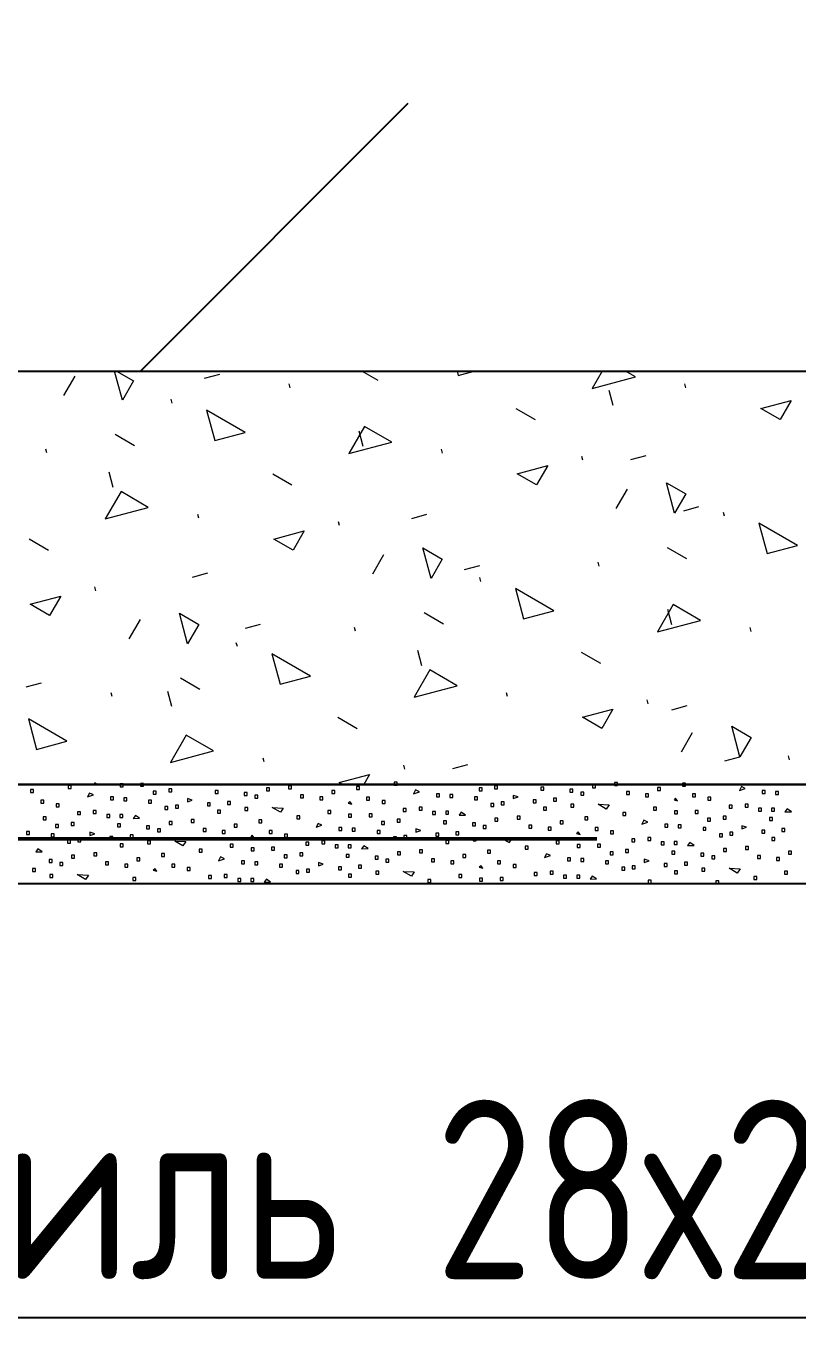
# Model space of a CAD drawing. Header units: millimetres. Extents: x 0 to 23.3, y 0 to 16.5.
# Drawn here: x 19.815 to 20.331, y 9.449 to 10.319 of the extents above; entities that cross this region are included whole.
import ezdxf

# ---------------------------------------------------------------- set-up
doc = ezdxf.new("R2010")
doc.units = ezdxf.units.MM
doc.layers.add('PDF _Геометрия', color=7, linetype='Continuous')
doc.layers.add('PDF _Текст', color=7, linetype='Continuous')
doc.styles.get("Standard").update_dxf_attribs({"font": 'ГОСТ тип А.ttf'})

msp = doc.modelspace()

# ---------------------------------------------------------------- linework, layer by layer
at = {"layer": 'PDF _Геометрия', "lineweight": 25}
for points in [[(21.6086, 13.40663), (19.41493, 13.40663), (19.41493, 10.08851), (21.6086, 10.08851)], [(20.07048, 10.2673), (19.8917, 10.08851)], [(21.6086, 9.81221), (18.43233, 9.81221), (18.43233, 10.22649), (19.41493, 10.22649)]]:
    msp.add_lwpolyline(points, dxfattribs=at)
msp.add_lwpolyline([(21.6086, 9.74585), (18.23988, 9.74585), (18.17352, 9.74585), (18.17352, 12.63819), (18.23988, 12.63819), (18.23988, 9.81221), (21.6086, 9.81221)], close=True, dxfattribs=at)
at = {"layer": 'PDF _Геометрия', "color": 3, "lineweight": 50}
msp.add_lwpolyline([(18.20587, 11.10304), (18.20587, 9.77579), (20.19674, 9.77579)], dxfattribs=at)
at = {"layer": 'PDF _Геометрия', "color": 1, "lineweight": 25}
msp.add_lwpolyline([(18.75053, 10.24497), (18.75987, 10.23513), (19.50001, 9.4558), (19.50544, 9.4558), (20.55531, 9.4558)], dxfattribs=at)
at = {"layer": 'PDF _Геометрия', "lineweight": 18}
for points in [[(19.8757, 10.08851), (19.88697, 10.08201), (19.87952, 10.0691), (19.87432, 10.08851)], [(20.05052, 10.0822), (20.03959, 10.08851)], [(20.10336, 10.08851), (20.10413, 10.08566), (20.11477, 10.08851)], [(20.20039, 10.08851), (20.19371, 10.07695), (20.2225, 10.08466), (20.21582, 10.08851)], [(19.8405, 10.07228), (19.84795, 10.08518)], [(19.93447, 10.08383), (19.94465, 10.08656)], [(19.99182, 10.07738), (19.99114, 10.07993)], [(20.25632, 10.07736), (20.25563, 10.0799)], [(20.20771, 10.06543), (20.20498, 10.0756)], [(19.91278, 10.06711), (19.9121, 10.06965)], [(20.15574, 10.05586), (20.14283, 10.06331)], [(20.32673, 10.06896), (20.31928, 10.05606), (20.30638, 10.06351), (20.32673, 10.06896)], [(19.8877, 10.03858), (19.8748, 10.04603)], [(20.04143, 10.05157), (20.0309, 10.03332), (20.05968, 10.04103), (20.04143, 10.05157)], [(20.04053, 10.03808), (20.0378, 10.04826)], [(19.82901, 10.03376), (19.82833, 10.0363)], [(20.0935, 10.03373), (20.09282, 10.03628)], [(20.1875, 10.02893), (20.18681, 10.03147)], [(20.21956, 10.02934), (20.22973, 10.03206)], [(19.87335, 10.01074), (19.87062, 10.02091)], [(19.99292, 10.01224), (19.98002, 10.01969)], [(20.20976, 9.99672), (20.21721, 10.00962)], [(19.93068, 9.99011), (19.93, 9.99265)], [(20.07302, 9.99007), (20.0832, 9.9928)], [(20.25489, 9.99518), (20.26506, 9.9979)], [(20.28204, 9.99155), (20.28135, 9.99409)], [(20.02468, 9.9853), (20.024, 9.98784)], [(19.8301, 9.96861), (19.8172, 9.97606)], [(20.04694, 9.95309), (20.05439, 9.96599)], [(20.25696, 9.96301), (20.24406, 9.97046)], [(20.10835, 9.95591), (20.11853, 9.95864)], [(20.19827, 9.95819), (20.19758, 9.96074)], [(19.92649, 9.95081), (19.93666, 9.95354)], [(20.11922, 9.94792), (20.11854, 9.95046)], [(19.86186, 9.94167), (19.86118, 9.94422)], [(20.23734, 9.91413), (20.26612, 9.92184), (20.24788, 9.93238), (20.23734, 9.91413)], [(19.88412, 9.90946), (19.89157, 9.92237)], [(20.09415, 9.91939), (20.08124, 9.92684)], [(20.24697, 9.91889), (20.24424, 9.92907)], [(19.96182, 9.91665), (19.97199, 9.91938)], [(20.03545, 9.91457), (20.03477, 9.91711)], [(20.29994, 9.91454), (20.29926, 9.91709)], [(19.9564, 9.90429), (19.95572, 9.90684)], [(20.07979, 9.89155), (20.07707, 9.90172)], [(20.19936, 9.89305), (20.18646, 9.9005)], [(19.81528, 9.87739), (19.82546, 9.88011)], [(19.93133, 9.87576), (19.91843, 9.88321)], [(19.87263, 9.87094), (19.87195, 9.87348)], [(19.91261, 9.8642), (19.90989, 9.87438)], [(20.13713, 9.87092), (20.13645, 9.87346)], [(20.23112, 9.86611), (20.23044, 9.86865)], [(20.2469, 9.86216), (20.25708, 9.86488)], [(20.03655, 9.84942), (20.02364, 9.85687)], [(20.25338, 9.8339), (20.26083, 9.8468)], [(19.97431, 9.82729), (19.97363, 9.82983)], [(20.28223, 9.828), (20.29241, 9.83072)], [(20.32566, 9.82873), (20.32498, 9.83127)], [(20.0265, 9.81221), (20.02438, 9.81344), (20.04473, 9.81889), (20.04087, 9.81221)], [(20.0683, 9.82248), (20.06762, 9.82503)], [(20.10037, 9.82289), (20.11055, 9.82562)], [(19.86261, 9.81221), (19.86083, 9.81324)], [(19.95208, 9.81221), (19.95189, 9.81195)], [(19.95189, 9.81195), (19.95624, 9.812)], [(19.95624, 9.812), (19.95593, 9.81221)], [(20.29601, 9.80946), (20.29339, 9.81075), (20.29211, 9.80812), (20.29602, 9.80946)], [(19.85758, 9.80645), (19.8563, 9.80382), (19.86021, 9.80517), (19.85758, 9.80645)], [(19.92299, 9.80273), (19.92302, 9.80056)], [(19.92302, 9.80055), (19.92627, 9.80168), (19.92299, 9.80273)], [(20.03154, 9.80075), (20.03046, 9.79965)], [(20.03287, 9.79902), (20.03154, 9.80075)], [(20.07548, 9.8086), (20.0742, 9.80597)], [(20.0742, 9.80597), (20.07811, 9.80731), (20.07548, 9.8086)], [(20.14092, 9.8027), (20.14418, 9.80383), (20.1409, 9.80488), (20.14092, 9.8027)], [(20.24836, 9.8018), (20.25077, 9.80117)], [(20.24945, 9.8029), (20.24837, 9.8018)], [(20.25077, 9.80117), (20.24945, 9.8029)], [(19.97971, 9.79676), (19.98713, 9.79639)], [(19.98519, 9.79354), (19.97971, 9.79676)], [(19.98713, 9.79639), (19.98519, 9.79354)], [(20.03046, 9.79965), (20.03287, 9.79902)], [(20.10463, 9.79167), (20.10899, 9.79171)], [(20.10899, 9.79171), (20.10614, 9.79364), (20.10464, 9.79167)], [(20.19762, 9.79891), (20.20503, 9.79854)], [(20.2031, 9.79569), (20.19762, 9.79891)], [(20.20503, 9.79854), (20.2031, 9.79569)], [(20.3269, 9.79386), (20.32405, 9.79579), (20.32254, 9.79382)], [(20.32254, 9.79381), (20.3269, 9.79386)], [(19.88824, 9.79149), (19.88673, 9.78952)], [(19.88673, 9.78952), (19.89109, 9.78956)], [(19.89109, 9.78956), (19.88824, 9.79149)], [(20.01033, 9.78616), (20.00905, 9.78353)], [(20.00905, 9.78353), (20.01296, 9.78488)], [(20.01295, 9.78488), (20.01033, 9.78616)], [(20.22823, 9.78831), (20.22695, 9.78568), (20.23086, 9.78703), (20.22823, 9.78831)], [(20.29365, 9.7846), (20.29367, 9.78242), (20.29692, 9.78354), (20.29365, 9.7846)], [(19.85784, 9.7803), (19.85786, 9.77812)], [(19.85786, 9.77812), (19.86112, 9.77924), (19.85784, 9.7803)], [(19.91456, 9.77432), (19.92197, 9.77396)], [(19.92004, 9.77111), (19.91456, 9.77432)], [(19.9653, 9.77722), (19.96771, 9.77659)], [(19.96638, 9.77832), (19.96531, 9.77722)], [(19.96771, 9.77659), (19.96638, 9.77832)], [(20.07574, 9.78245), (20.07576, 9.78027)], [(20.07576, 9.78027), (20.07902, 9.78139), (20.07574, 9.78245)], [(20.13246, 9.77647), (20.13987, 9.77611)], [(20.13794, 9.77326), (20.13246, 9.77647)], [(20.13987, 9.77611), (20.13794, 9.77325)], [(20.18429, 9.78047), (20.18321, 9.77937)], [(20.18321, 9.77937), (20.18561, 9.77874)], [(20.18561, 9.77874), (20.18429, 9.78047)], [(19.82308, 9.76906), (19.82157, 9.76708)], [(19.82157, 9.76708), (19.82593, 9.76712)], [(19.82593, 9.76713), (19.82308, 9.76906)], [(19.92197, 9.77396), (19.92004, 9.77111)], [(20.04384, 9.76928), (20.04098, 9.77121), (20.03948, 9.76923)], [(20.03948, 9.76923), (20.04384, 9.76927)], [(20.16308, 9.76588), (20.16179, 9.76325), (20.1657, 9.76459), (20.16307, 9.76588)], [(20.26174, 9.77142), (20.25889, 9.77336), (20.25738, 9.77138)], [(20.25738, 9.77138), (20.26174, 9.77142)], [(19.94517, 9.76373), (19.94389, 9.7611)], [(19.94389, 9.7611), (19.9478, 9.76244), (19.94517, 9.76373)], [(20.01058, 9.76001), (20.01061, 9.75783)], [(20.01061, 9.75783), (20.01386, 9.75896), (20.01058, 9.76001)], [(20.11913, 9.75803), (20.11805, 9.75693)], [(20.11805, 9.75693), (20.12046, 9.7563)], [(20.12046, 9.7563), (20.11913, 9.75803)], [(20.22849, 9.76216), (20.22851, 9.75998), (20.23177, 9.7611), (20.22849, 9.76216)], [(19.8494, 9.75189), (19.85681, 9.75152)], [(19.85488, 9.74867), (19.8494, 9.75189)], [(19.85681, 9.75152), (19.85488, 9.74867)], [(19.90123, 9.75588), (19.90015, 9.75478)], [(19.90015, 9.75478), (19.90255, 9.75415)], [(19.90255, 9.75415), (19.90123, 9.75588)], [(19.97868, 9.74684), (19.97583, 9.74877), (19.97432, 9.7468)], [(20.0673, 9.75404), (20.07472, 9.75367)], [(20.07278, 9.75082), (20.06731, 9.75404)], [(20.07472, 9.75367), (20.07278, 9.75082)], [(20.19373, 9.75092), (20.19223, 9.74895)], [(20.19223, 9.74894), (20.19658, 9.74899)], [(20.19658, 9.74899), (20.19373, 9.75092)], [(20.29069, 9.75297), (20.28521, 9.75619)], [(20.28521, 9.75618), (20.29262, 9.75582)], [(20.29262, 9.75582), (20.29069, 9.75297)], [(19.97432, 9.7468), (19.97868, 9.74684)]]:
    msp.add_lwpolyline(points, dxfattribs=at)
for points in [[(19.93586, 10.06239), (19.94131, 10.04203), (19.96166, 10.04749)], [(20.14356, 10.01988), (20.16392, 10.02533), (20.15647, 10.01243)], [(20.24333, 10.01389), (20.25623, 10.00644), (20.24878, 9.99354)], [(19.87862, 10.00794), (19.86808, 9.98969), (19.89686, 9.9974)], [(20.30512, 9.98682), (20.31057, 9.96647), (20.33092, 9.97192)], [(19.98075, 9.97625), (20.0011, 9.98171), (19.99365, 9.96881)], [(20.08051, 9.97027), (20.09341, 9.96282), (20.08597, 9.94991)], [(20.1423, 9.9432), (20.14775, 9.92284), (20.1681, 9.9283)], [(19.81793, 9.93263), (19.83828, 9.93808), (19.83083, 9.92518)], [(19.9177, 9.92664), (19.9306, 9.91919), (19.92315, 9.90629)], [(19.97948, 9.89957), (19.98494, 9.87922), (20.00529, 9.88467)], [(20.08506, 9.88875), (20.07452, 9.8705), (20.10331, 9.87821)], [(20.18719, 9.85706), (20.20754, 9.86252), (20.20009, 9.84962)], [(19.81667, 9.85594), (19.82212, 9.83559), (19.84247, 9.84104)], [(19.92224, 9.84512), (19.91171, 9.82688), (19.94049, 9.83459)], [(20.28696, 9.85108), (20.29986, 9.84363), (20.29241, 9.83072)]]:
    msp.add_lwpolyline(points, close=True, dxfattribs=at)
at = {"layer": 'PDF _Геометрия', "lineweight": 5}
for points in [[(19.84338, 9.80958), (19.84538, 9.80958), (19.84538, 9.81158), (19.84338, 9.81158)], [(19.87802, 9.81057), (19.88002, 9.81057), (19.88002, 9.81257), (19.87802, 9.81257)], [(19.89175, 9.81092), (19.89375, 9.81092), (19.89375, 9.81292), (19.89175, 9.81292)], [(19.91053, 9.80719), (19.91253, 9.80719), (19.91253, 9.80919), (19.91053, 9.80919)], [(19.9759, 9.80783), (19.9779, 9.80783), (19.9779, 9.80983), (19.9759, 9.80983)], [(19.9907, 9.80929), (19.9927, 9.80929), (19.9927, 9.81129), (19.9907, 9.81129)], [(20.03604, 9.80886), (20.03804, 9.80886), (20.03804, 9.81086), (20.03604, 9.81086)], [(20.06129, 9.81172), (20.06329, 9.81172), (20.06329, 9.81372), (20.06129, 9.81372)], [(20.11798, 9.80793), (20.11998, 9.80793), (20.11998, 9.80993), (20.11798, 9.80993)], [(20.12843, 9.80934), (20.13043, 9.80934), (20.13043, 9.81134), (20.12843, 9.81134)], [(20.15939, 9.80833), (20.16139, 9.80833), (20.16139, 9.81033), (20.15939, 9.81033)], [(20.1788, 9.807), (20.1808, 9.807), (20.1808, 9.809), (20.1788, 9.809)], [(20.1938, 9.80998), (20.1958, 9.80998), (20.1958, 9.81198), (20.1938, 9.81198)], [(20.20861, 9.81143), (20.21061, 9.81143), (20.21061, 9.81343), (20.20861, 9.81343)], [(20.23741, 9.80823), (20.23941, 9.80823), (20.23941, 9.81023), (20.23741, 9.81023)], [(20.25394, 9.81101), (20.25594, 9.81101), (20.25594, 9.81301), (20.25394, 9.81301)], [(19.81813, 9.80671), (19.82013, 9.80671), (19.82013, 9.80871), (19.81813, 9.80871)], [(19.82496, 9.79959), (19.82696, 9.79959), (19.82696, 9.80159), (19.82496, 9.80159)], [(19.87157, 9.80179), (19.87357, 9.80179), (19.87357, 9.80379), (19.87157, 9.80379)], [(19.88051, 9.80122), (19.88251, 9.80122), (19.88251, 9.80322), (19.88051, 9.80322)], [(19.89709, 9.79964), (19.89909, 9.79964), (19.89909, 9.80164), (19.89709, 9.80164)], [(19.90008, 9.80578), (19.90208, 9.80578), (19.90208, 9.80778), (19.90008, 9.80778)], [(19.94148, 9.80618), (19.94348, 9.80618), (19.94348, 9.80818), (19.94148, 9.80818)], [(19.94984, 9.79886), (19.95184, 9.79886), (19.95184, 9.80086), (19.94984, 9.80086)], [(19.96089, 9.80485), (19.96289, 9.80485), (19.96289, 9.80685), (19.96089, 9.80685)], [(19.9681, 9.80296), (19.9701, 9.80296), (19.9701, 9.80496), (19.9681, 9.80496)], [(19.99861, 9.80326), (20.00061, 9.80326), (20.00061, 9.80526), (19.99861, 9.80526)], [(20.01148, 9.80186), (20.01348, 9.80186), (20.01348, 9.80386), (20.01148, 9.80386)], [(20.0195, 9.80608), (20.0215, 9.80608), (20.0215, 9.80808), (20.0195, 9.80808)], [(20.04286, 9.80174), (20.04486, 9.80174), (20.04486, 9.80374), (20.04286, 9.80374)], [(20.05313, 9.79944), (20.05513, 9.79944), (20.05513, 9.80144), (20.05313, 9.80144)], [(20.08948, 9.80394), (20.09148, 9.80394), (20.09148, 9.80594), (20.08948, 9.80594)], [(20.09842, 9.80337), (20.10042, 9.80337), (20.10042, 9.80537), (20.09842, 9.80537)], [(20.11499, 9.80179), (20.11699, 9.80179), (20.11699, 9.80379), (20.11499, 9.80379)], [(20.1329, 9.79848), (20.1349, 9.79848), (20.1349, 9.80048), (20.1329, 9.80048)], [(20.15424, 9.8), (20.15624, 9.8), (20.15624, 9.802), (20.15424, 9.802)], [(20.16774, 9.80101), (20.16974, 9.80101), (20.16974, 9.80301), (20.16774, 9.80301)], [(20.18601, 9.80511), (20.18801, 9.80511), (20.18801, 9.80711), (20.18601, 9.80711)], [(20.21651, 9.80541), (20.21851, 9.80541), (20.21851, 9.80741), (20.21651, 9.80741)], [(20.22938, 9.80401), (20.23138, 9.80401), (20.23138, 9.80601), (20.22938, 9.80601)], [(20.26077, 9.80389), (20.26277, 9.80389), (20.26277, 9.80588), (20.26077, 9.80588)], [(20.27103, 9.80159), (20.27303, 9.80159), (20.27303, 9.80359), (20.27103, 9.80359)], [(20.30738, 9.80609), (20.30938, 9.80609), (20.30938, 9.80809), (20.30738, 9.80809)], [(20.31632, 9.80552), (20.31832, 9.80552), (20.31832, 9.80752), (20.31632, 9.80752)], [(19.83522, 9.79729), (19.83722, 9.79729), (19.83722, 9.79929), (19.83522, 9.79929)], [(19.84944, 9.79198), (19.85144, 9.79198), (19.85144, 9.79398), (19.84944, 9.79398)], [(19.86011, 9.79274), (19.86211, 9.79274), (19.86211, 9.79474), (19.86011, 9.79474)], [(19.86907, 9.79), (19.87107, 9.79), (19.87107, 9.792), (19.86907, 9.792)], [(19.87779, 9.79008), (19.87979, 9.79008), (19.87979, 9.79208), (19.87779, 9.79208)], [(19.90803, 9.79539), (19.91003, 9.79539), (19.91003, 9.79739), (19.90803, 9.79739)], [(19.91499, 9.79633), (19.91699, 9.79633), (19.91699, 9.79833), (19.91499, 9.79833)], [(19.93634, 9.79785), (19.93834, 9.79785), (19.93834, 9.79985), (19.93634, 9.79985)], [(19.94314, 9.79291), (19.94514, 9.79291), (19.94514, 9.79491), (19.94314, 9.79491)], [(19.96143, 9.79483), (19.96343, 9.79483), (19.96343, 9.79683), (19.96143, 9.79683)], [(20.0168, 9.79276), (20.0188, 9.79276), (20.0188, 9.79476), (20.0168, 9.79476)], [(20.03077, 9.79028), (20.03277, 9.79028), (20.03277, 9.79228), (20.03077, 9.79228)], [(20.0445, 9.79064), (20.0465, 9.79064), (20.0465, 9.79264), (20.0445, 9.79264)], [(20.06735, 9.79413), (20.06935, 9.79413), (20.06935, 9.79613), (20.06735, 9.79613)], [(20.07802, 9.79489), (20.08002, 9.79489), (20.08002, 9.79689), (20.07802, 9.79689)], [(20.08698, 9.79215), (20.08898, 9.79215), (20.08898, 9.79415), (20.08698, 9.79415)], [(20.09569, 9.79223), (20.09769, 9.79223), (20.09769, 9.79423), (20.09569, 9.79423)], [(20.12593, 9.79754), (20.12793, 9.79754), (20.12793, 9.79954), (20.12593, 9.79954)], [(20.16104, 9.79506), (20.16304, 9.79506), (20.16304, 9.79706), (20.16104, 9.79706)], [(20.17933, 9.79698), (20.18133, 9.79698), (20.18133, 9.79898), (20.17933, 9.79898)], [(20.21404, 9.79144), (20.21604, 9.79144), (20.21604, 9.79344), (20.21404, 9.79344)], [(20.23471, 9.79491), (20.23671, 9.79491), (20.23671, 9.79691), (20.23471, 9.79691)], [(20.24868, 9.79243), (20.25068, 9.79243), (20.25068, 9.79443), (20.24868, 9.79443)], [(20.2624, 9.79279), (20.2644, 9.79279), (20.2644, 9.79479), (20.2624, 9.79479)], [(20.28525, 9.79628), (20.28725, 9.79628), (20.28725, 9.79828), (20.28525, 9.79828)], [(20.29592, 9.79704), (20.29792, 9.79704), (20.29792, 9.79904), (20.29592, 9.79904)], [(20.30488, 9.7943), (20.30688, 9.7943), (20.30688, 9.7963), (20.30488, 9.7963)], [(20.3136, 9.79438), (20.3156, 9.79438), (20.3156, 9.79638), (20.3136, 9.79638)], [(19.82659, 9.78849), (19.82859, 9.78849), (19.82859, 9.79049), (19.82659, 9.79049)], [(19.83492, 9.78334), (19.83692, 9.78334), (19.83692, 9.78534), (19.83492, 9.78534)], [(19.84537, 9.78475), (19.84737, 9.78475), (19.84737, 9.78675), (19.84537, 9.78675)], [(19.87633, 9.78375), (19.87833, 9.78375), (19.87833, 9.78575), (19.87633, 9.78575)], [(19.89574, 9.78242), (19.89774, 9.78242), (19.89774, 9.78442), (19.89574, 9.78442)], [(19.91074, 9.7854), (19.91274, 9.7854), (19.91274, 9.7874), (19.91074, 9.7874)], [(19.92555, 9.78685), (19.92755, 9.78685), (19.92755, 9.78885), (19.92555, 9.78885)], [(19.95435, 9.78365), (19.95635, 9.78365), (19.95635, 9.78565), (19.95435, 9.78565)], [(19.97088, 9.78643), (19.97288, 9.78643), (19.97288, 9.78843), (19.97088, 9.78843)], [(19.99613, 9.78929), (19.99813, 9.78929), (19.99813, 9.79129), (19.99613, 9.79129)], [(20.02432, 9.7815), (20.02632, 9.7815), (20.02632, 9.7835), (20.02432, 9.7835)], [(20.03326, 9.78094), (20.03526, 9.78094), (20.03526, 9.78294), (20.03326, 9.78294)], [(20.05283, 9.78549), (20.05483, 9.78549), (20.05483, 9.78749), (20.05283, 9.78749)], [(20.06327, 9.7869), (20.06527, 9.7869), (20.06527, 9.7889), (20.06327, 9.7889)], [(20.09423, 9.7859), (20.09623, 9.7859), (20.09623, 9.7879), (20.09423, 9.7879)], [(20.11364, 9.78456), (20.11564, 9.78456), (20.11564, 9.78656), (20.11364, 9.78656)], [(20.12085, 9.78267), (20.12285, 9.78267), (20.12285, 9.78467), (20.12085, 9.78467)], [(20.12865, 9.78755), (20.13065, 9.78755), (20.13065, 9.78955), (20.12865, 9.78955)], [(20.14345, 9.789), (20.14545, 9.789), (20.14545, 9.791), (20.14345, 9.791)], [(20.15136, 9.78298), (20.15336, 9.78298), (20.15336, 9.78498), (20.15136, 9.78498)], [(20.16423, 9.78158), (20.16623, 9.78158), (20.16623, 9.78358), (20.16423, 9.78358)], [(20.17225, 9.7858), (20.17425, 9.7858), (20.17425, 9.7878), (20.17225, 9.7878)], [(20.18878, 9.78857), (20.19078, 9.78857), (20.19078, 9.79057), (20.18878, 9.79057)], [(20.19561, 9.78145), (20.19761, 9.78145), (20.19761, 9.78345), (20.19561, 9.78345)], [(20.24222, 9.78365), (20.24422, 9.78365), (20.24422, 9.78565), (20.24222, 9.78565)], [(20.25117, 9.78309), (20.25317, 9.78309), (20.25317, 9.78509), (20.25117, 9.78509)], [(20.26774, 9.78151), (20.26974, 9.78151), (20.26974, 9.78351), (20.26774, 9.78351)], [(20.27073, 9.78764), (20.27273, 9.78764), (20.27273, 9.78964), (20.27073, 9.78964)], [(20.28118, 9.78905), (20.28318, 9.78905), (20.28318, 9.79105), (20.28118, 9.79105)], [(20.31214, 9.78805), (20.31414, 9.78805), (20.31414, 9.79005), (20.31214, 9.79005)], [(19.81536, 9.77879), (19.81736, 9.77879), (19.81736, 9.78079), (19.81536, 9.78079)], [(19.83193, 9.77721), (19.83393, 9.77721), (19.83393, 9.77921), (19.83193, 9.77921)], [(19.84287, 9.77296), (19.84487, 9.77296), (19.84487, 9.77496), (19.84287, 9.77496)], [(19.84984, 9.7739), (19.85184, 9.7739), (19.85184, 9.7759), (19.84984, 9.7759)], [(19.87118, 9.77542), (19.87318, 9.77542), (19.87318, 9.77742), (19.87118, 9.77742)], [(19.88468, 9.77642), (19.88668, 9.77642), (19.88668, 9.77842), (19.88468, 9.77842)], [(19.89627, 9.7724), (19.89827, 9.7724), (19.89827, 9.7744), (19.89627, 9.7744)], [(19.90295, 9.78053), (19.90495, 9.78053), (19.90495, 9.78253), (19.90295, 9.78253)], [(19.93345, 9.78083), (19.93545, 9.78083), (19.93545, 9.78283), (19.93345, 9.78283)], [(19.94632, 9.77943), (19.94832, 9.77943), (19.94832, 9.78143), (19.94632, 9.78143)], [(19.97771, 9.7793), (19.97971, 9.7793), (19.97971, 9.7813), (19.97771, 9.7813)], [(19.98797, 9.77701), (19.98997, 9.77701), (19.98997, 9.77901), (19.98797, 9.77901)], [(20.01286, 9.77246), (20.01486, 9.77246), (20.01486, 9.77446), (20.01286, 9.77446)], [(20.04984, 9.77936), (20.05184, 9.77936), (20.05184, 9.78136), (20.04984, 9.78136)], [(20.06078, 9.77511), (20.06278, 9.77511), (20.06278, 9.77711), (20.06078, 9.77711)], [(20.06774, 9.77605), (20.06974, 9.77605), (20.06974, 9.77805), (20.06774, 9.77805)], [(20.08908, 9.77757), (20.09108, 9.77757), (20.09108, 9.77957), (20.08908, 9.77957)], [(20.09589, 9.77262), (20.09789, 9.77262), (20.09789, 9.77462), (20.09589, 9.77462)], [(20.10258, 9.77857), (20.10458, 9.77857), (20.10458, 9.78057), (20.10258, 9.78057)], [(20.11417, 9.77455), (20.11617, 9.77455), (20.11617, 9.77655), (20.11417, 9.77655)], [(20.16955, 9.77248), (20.17155, 9.77248), (20.17155, 9.77448), (20.16955, 9.77448)], [(20.20588, 9.77915), (20.20788, 9.77915), (20.20788, 9.78115), (20.20588, 9.78115)], [(20.22009, 9.77385), (20.22209, 9.77385), (20.22209, 9.77585), (20.22009, 9.77585)], [(20.23076, 9.77461), (20.23276, 9.77461), (20.23276, 9.77661), (20.23076, 9.77661)], [(20.27868, 9.77726), (20.28068, 9.77726), (20.28068, 9.77926), (20.27868, 9.77926)], [(20.28565, 9.7782), (20.28765, 9.7782), (20.28765, 9.7802), (20.28565, 9.7802)], [(20.30699, 9.77972), (20.30899, 9.77972), (20.30899, 9.78172), (20.30699, 9.78172)], [(20.31379, 9.77477), (20.31579, 9.77477), (20.31579, 9.77677), (20.31379, 9.77677)], [(20.32049, 9.78072), (20.32249, 9.78072), (20.32249, 9.78272), (20.32049, 9.78272)], [(19.86039, 9.76442), (19.86239, 9.76442), (19.86239, 9.76642), (19.86039, 9.76642)], [(19.87798, 9.77047), (19.87998, 9.77047), (19.87998, 9.77247), (19.87798, 9.77247)], [(19.90572, 9.76399), (19.90772, 9.76399), (19.90772, 9.76599), (19.90572, 9.76599)], [(19.93097, 9.76685), (19.93297, 9.76685), (19.93297, 9.76885), (19.93097, 9.76885)], [(19.95164, 9.77033), (19.95364, 9.77033), (19.95364, 9.77233), (19.95164, 9.77233)], [(19.96561, 9.76785), (19.96761, 9.76785), (19.96761, 9.76985), (19.96561, 9.76985)], [(19.97934, 9.7682), (19.98134, 9.7682), (19.98134, 9.7702), (19.97934, 9.7702)], [(19.99812, 9.76447), (20.00012, 9.76447), (20.00012, 9.76647), (19.99812, 9.76647)], [(20.00219, 9.7717), (20.00419, 9.7717), (20.00419, 9.7737), (20.00219, 9.7737)], [(20.02182, 9.76971), (20.02382, 9.76971), (20.02382, 9.77171), (20.02182, 9.77171)], [(20.02907, 9.76346), (20.03107, 9.76346), (20.03107, 9.76546), (20.02907, 9.76546)], [(20.03054, 9.7698), (20.03254, 9.7698), (20.03254, 9.7718), (20.03054, 9.7718)], [(20.06349, 9.76511), (20.06549, 9.76511), (20.06549, 9.76711), (20.06349, 9.76711)], [(20.0783, 9.76656), (20.0803, 9.76656), (20.0803, 9.76856), (20.0783, 9.76856)], [(20.12363, 9.76614), (20.12563, 9.76614), (20.12563, 9.76814), (20.12363, 9.76814)], [(20.14888, 9.769), (20.15088, 9.769), (20.15088, 9.771), (20.14888, 9.771)], [(20.18352, 9.77), (20.18552, 9.77), (20.18552, 9.772), (20.18352, 9.772)], [(20.19724, 9.77035), (20.19924, 9.77035), (20.19924, 9.77235), (20.19724, 9.77235)], [(20.20558, 9.7652), (20.20758, 9.7652), (20.20758, 9.7672), (20.20558, 9.7672)], [(20.21602, 9.76662), (20.21802, 9.76662), (20.21802, 9.76862), (20.21602, 9.76862)], [(20.23973, 9.77186), (20.24173, 9.77186), (20.24173, 9.77386), (20.23973, 9.77386)], [(20.24698, 9.76561), (20.24898, 9.76561), (20.24898, 9.76761), (20.24698, 9.76761)], [(20.24844, 9.77195), (20.25044, 9.77195), (20.25044, 9.77395), (20.24844, 9.77395)], [(20.26639, 9.76428), (20.26839, 9.76428), (20.26839, 9.76628), (20.26639, 9.76628)], [(20.2814, 9.76726), (20.2834, 9.76726), (20.2834, 9.76926), (20.2814, 9.76926)], [(20.2962, 9.76871), (20.2982, 9.76871), (20.2982, 9.77071), (20.2962, 9.77071)], [(20.325, 9.76551), (20.327, 9.76551), (20.327, 9.76751), (20.325, 9.76751)], [(19.83058, 9.75998), (19.83258, 9.75998), (19.83258, 9.76198), (19.83058, 9.76198)], [(19.83779, 9.75809), (19.83979, 9.75809), (19.83979, 9.76009), (19.83779, 9.76009)], [(19.84559, 9.76296), (19.84759, 9.76296), (19.84759, 9.76496), (19.84559, 9.76496)], [(19.8683, 9.75839), (19.8703, 9.75839), (19.8703, 9.76039), (19.8683, 9.76039)], [(19.88117, 9.75699), (19.88317, 9.75699), (19.88317, 9.75899), (19.88117, 9.75899)], [(19.88919, 9.76121), (19.89119, 9.76121), (19.89119, 9.76321), (19.88919, 9.76321)], [(19.91255, 9.75687), (19.91455, 9.75687), (19.91455, 9.75887), (19.91255, 9.75887)], [(19.95916, 9.75907), (19.96116, 9.75907), (19.96116, 9.76107), (19.95916, 9.76107)], [(19.9681, 9.7585), (19.9701, 9.7585), (19.9701, 9.7605), (19.9681, 9.7605)], [(19.98468, 9.75692), (19.98668, 9.75692), (19.98668, 9.75892), (19.98468, 9.75892)], [(19.98767, 9.76305), (19.98967, 9.76305), (19.98967, 9.76505), (19.98767, 9.76505)], [(20.02393, 9.75513), (20.02593, 9.75513), (20.02593, 9.75713), (20.02393, 9.75713)], [(20.03743, 9.75614), (20.03943, 9.75614), (20.03943, 9.75814), (20.03743, 9.75814)], [(20.04848, 9.76213), (20.05048, 9.76213), (20.05048, 9.76413), (20.04848, 9.76413)], [(20.05569, 9.76024), (20.05769, 9.76024), (20.05769, 9.76224), (20.05569, 9.76224)], [(20.0862, 9.76054), (20.0882, 9.76054), (20.0882, 9.76254), (20.0862, 9.76254)], [(20.09907, 9.75914), (20.10107, 9.75914), (20.10107, 9.76114), (20.09907, 9.76114)], [(20.10709, 9.76336), (20.10909, 9.76336), (20.10909, 9.76536), (20.10709, 9.76536)], [(20.13045, 9.75901), (20.13245, 9.75901), (20.13245, 9.76101), (20.13045, 9.76101)], [(20.14072, 9.75672), (20.14272, 9.75672), (20.14272, 9.75872), (20.14072, 9.75872)], [(20.17707, 9.76122), (20.17907, 9.76122), (20.17907, 9.76322), (20.17707, 9.76322)], [(20.18601, 9.76065), (20.18801, 9.76065), (20.18801, 9.76265), (20.18601, 9.76265)], [(20.20259, 9.75907), (20.20459, 9.75907), (20.20459, 9.76107), (20.20259, 9.76107)], [(20.21353, 9.75482), (20.21553, 9.75482), (20.21553, 9.75682), (20.21353, 9.75682)], [(20.22049, 9.75576), (20.22249, 9.75576), (20.22249, 9.75776), (20.22049, 9.75776)], [(20.24183, 9.75728), (20.24383, 9.75728), (20.24383, 9.75928), (20.24183, 9.75928)], [(20.25533, 9.75829), (20.25733, 9.75829), (20.25733, 9.76029), (20.25533, 9.76029)], [(20.2736, 9.76239), (20.2756, 9.76239), (20.2756, 9.76439), (20.2736, 9.76439)], [(20.3041, 9.76269), (20.3061, 9.76269), (20.3061, 9.76469), (20.3041, 9.76469)], [(20.31697, 9.76129), (20.31897, 9.76129), (20.31897, 9.76329), (20.31697, 9.76329)], [(19.81952, 9.75399), (19.82152, 9.75399), (19.82152, 9.75599), (19.81952, 9.75599)], [(19.83111, 9.74996), (19.83311, 9.74996), (19.83311, 9.75196), (19.83111, 9.75196)], [(19.88649, 9.74789), (19.88849, 9.74789), (19.88849, 9.74989), (19.88649, 9.74989)], [(19.92281, 9.75457), (19.92481, 9.75457), (19.92481, 9.75657), (19.92281, 9.75657)], [(19.93703, 9.74926), (19.93903, 9.74926), (19.93903, 9.75126), (19.93703, 9.75126)], [(19.9477, 9.75002), (19.9497, 9.75002), (19.9497, 9.75202), (19.9477, 9.75202)], [(19.95667, 9.74728), (19.95867, 9.74728), (19.95867, 9.74928), (19.95667, 9.74928)], [(19.96538, 9.74736), (19.96738, 9.74736), (19.96738, 9.74936), (19.96538, 9.74936)], [(19.99562, 9.75267), (19.99762, 9.75267), (19.99762, 9.75467), (19.99562, 9.75467)], [(20.00258, 9.75361), (20.00458, 9.75361), (20.00458, 9.75561), (20.00258, 9.75561)], [(20.03073, 9.75019), (20.03273, 9.75019), (20.03273, 9.75219), (20.03073, 9.75219)], [(20.04902, 9.75211), (20.05102, 9.75211), (20.05102, 9.75411), (20.04902, 9.75411)], [(20.08372, 9.74657), (20.08572, 9.74657), (20.08572, 9.74857), (20.08372, 9.74857)], [(20.10439, 9.75004), (20.10639, 9.75004), (20.10639, 9.75204), (20.10439, 9.75204)], [(20.11836, 9.74756), (20.12036, 9.74756), (20.12036, 9.74956), (20.11836, 9.74956)], [(20.13209, 9.74792), (20.13409, 9.74792), (20.13409, 9.74992), (20.13209, 9.74992)], [(20.15494, 9.75141), (20.15694, 9.75141), (20.15694, 9.75341), (20.15494, 9.75341)], [(20.16561, 9.75217), (20.16761, 9.75217), (20.16761, 9.75417), (20.16561, 9.75417)], [(20.17457, 9.74943), (20.17657, 9.74943), (20.17657, 9.75143), (20.17457, 9.75143)], [(20.18329, 9.74951), (20.18529, 9.74951), (20.18529, 9.75151), (20.18329, 9.75151)], [(20.23104, 9.74628), (20.23304, 9.74628), (20.23304, 9.74828), (20.23104, 9.74828)], [(20.24863, 9.75234), (20.25063, 9.75234), (20.25063, 9.75434), (20.24863, 9.75434)], [(20.26692, 9.75426), (20.26892, 9.75426), (20.26892, 9.75626), (20.26692, 9.75626)], [(20.30163, 9.74872), (20.30363, 9.74872), (20.30363, 9.75072), (20.30163, 9.75072)], [(20.3223, 9.75219), (20.3243, 9.75219), (20.3243, 9.75419), (20.3223, 9.75419)], [(20.27638, 9.74585), (20.27838, 9.74585), (20.27838, 9.74785), (20.27638, 9.74785)]]:
    msp.add_lwpolyline(points, close=True, dxfattribs=at)

# ---------------------------------------------------------------- texts
at = {"layer": 'PDF _Текст', "color": 1, "insert": (19.49822, 9.52512), "char_height": 0.12, "attachment_point": 4}
msp.add_mtext('Профиль 28х27‐0,6мм', dxfattribs=at)

doc.saveas('drawing.dxf')
